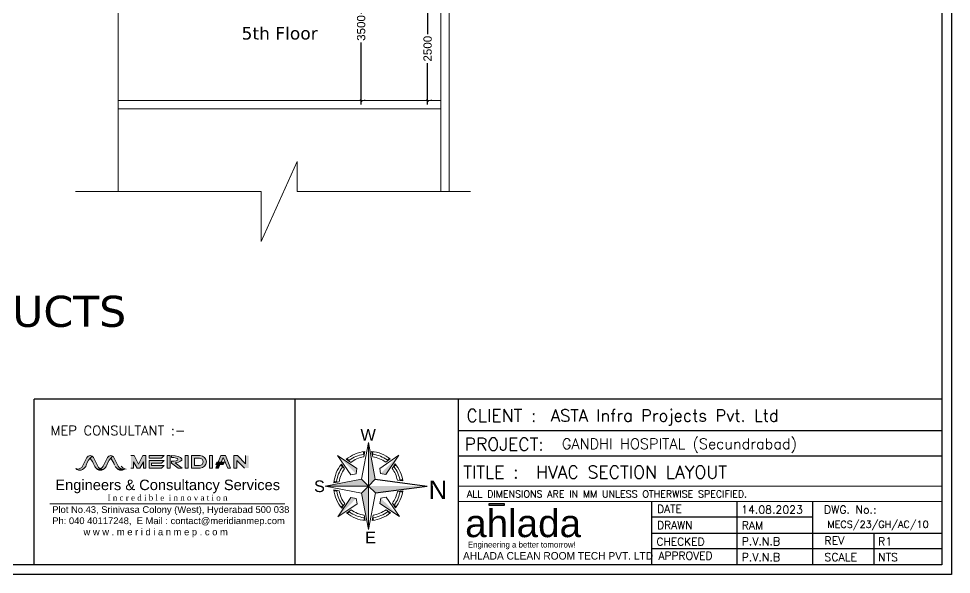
# Model space of a CAD drawing. Extents: x 3550807 to 4078732, y -628171 to -515859.
# Drawn here: x 4056221 to 4078732, y -551399 to -537979 of the extents above; entities that cross this region are included whole.
import ezdxf
from ezdxf.enums import TextEntityAlignment as Align

# ---------------------------------------------------------------- set-up
doc = ezdxf.new("R2010")
doc.units = 0
doc.header["$LTSCALE"] = 6
doc.header["$MEASUREMENT"] = 0
doc.linetypes.add('Hidden 2mm', pattern=[3, 2, -0.9999999999999999])
doc.layers.get('0').update_dxf_attribs({"linetype": 'CONTINUOUS'})
doc.layers.get('Defpoints').update_dxf_attribs({"linetype": 'CONTINUOUS'})
for name, color, linetype in [('AHU-N Ducting', 30, 'CONTINUOUS'), ('MEP_HVAC_TEXT', 7, 'CONTINUOUS'), ('TITLE', 7, 'CONTINUOUS')]:
    doc.layers.add(name, color=color, linetype=linetype)
for name, color, linetype, lineweight in [('FURNITURE WALL', 8, 'CONTINUOUS', 5), ('hatch', 252, 'CONTINUOUS', 9), ('MEP_HVAC_RA_DUCT', 1, 'CONTINUOUS', 9)]:
    doc.layers.add(name, color=color, linetype=linetype, lineweight=lineweight)
doc.styles.add('ARIAL', font='arial.ttf')
doc.styles.add('FS-ARIAL', font='arial.ttf')
doc.styles.add('IRFAN', font='romans.shx')
doc.styles.add('RAGHAV', font='majalla.ttf')
doc.styles.add('sudheer', font='romanc.shx')
doc.styles.add('VERDANA', font='verdana.ttf')
doc.dimstyles.new('TEXT', dxfattribs={"dimscale": 0, "dimtxt": 500, "dimasz": 100, "dimexe": 75, "dimexo": 100, "dimgap": 50, "dimtad": 0, "dimdec": 0, "dimzin": 0, "dimdsep": 46, "dimtxsty": 'ARIAL', "dimblk": 'OBLIQUE', "dimcen": 0.09, "dimdle": 100, "dimclrd": 256, "dimclre": 256, "dimclrt": 6, "dimadec": 0, "dimazin": 0, "dimtfac": 1, "dimtdec": 0, "dimtofl": 0, "dimtmove": 2, "dimatfit": 3, "dimfxl": 0, "dimfrac": 2, "dimtolj": 1, "dimtzin": 0, "dimarcsym": 0})

# ---------------------------------------------------------------- blocks, each defined once
blk = doc.blocks.new('_Oblique')
at = {"color": 0, "linetype": 'ByBlock', "lineweight": -2}
blk.add_line((-0.5, -0.5), (0.5, 0.5), dxfattribs=at)
blk = doc.blocks.new('*D162')
at = {"layer": 'Defpoints', "color": 0, "linetype": 'ByBlock', "transparency": 16777216}
for p in [(4066091.880919199, -537453.8148133053), (4066091.880919199, -539953.8148133053), (4066091.880919229, -539953.8148133053)]:
    blk.add_point(p, dxfattribs=at)
at = {"layer": 'MEP_HVAC_RA_DUCT', "linetype": 'ByBlock', "lineweight": -2, "transparency": 16777216}
for p, q in [((4066091.880919229, -537353.8148133053), (4066091.880919229, -538353.8148133052)), ((4066191.880919199, -537453.8148133053), (4066166.880919229, -537453.8148133053)), ((4066091.880919229, -540053.8148133053), (4066091.880919229, -539053.8148133052)), ((4066191.880919199, -539953.8148133053), (4066166.880919229, -539953.8148133053))]:
    blk.add_line(p, q, dxfattribs=at)
at = {"layer": 'MEP_HVAC_RA_DUCT', "linetype": 'ByBlock', "lineweight": -2, "transparency": 16777216, "xscale": 50, "yscale": 50, "zscale": 50}
for p, rotation in [((4066091.880919229, -537453.8148133053), 90), ((4066091.880919229, -539953.8148133053), 270)]:
    blk.add_blockref('_Oblique', p, dxfattribs=dict(at, rotation=rotation))
at = {"layer": 'MEP_HVAC_RA_DUCT', "color": 6, "linetype": 'ByBlock', "transparency": 16777216, "insert": (4066091.880919229, -538703.8148133053), "char_height": 200, "attachment_point": 5, "rotation": 90, "style": 'ARIAL'}
blk.add_mtext('\\A1;2500', dxfattribs=at)
blk = doc.blocks.new('*D165')
at = {"layer": 'Defpoints', "color": 0, "linetype": 'ByBlock', "transparency": 16777216}
for p in [(4064488.261919264, -536453.8148133053), (4064488.261919286, -536453.8148133053), (4064488.261919264, -539953.8148133053)]:
    blk.add_point(p, dxfattribs=at)
at = {"layer": 'MEP_HVAC_RA_DUCT', "linetype": 'ByBlock', "lineweight": -2, "transparency": 16777216}
for p, q in [((4064488.261919286, -536353.8148133053), (4064488.261919286, -537855.58834673)), ((4064588.261919264, -536453.8148133053), (4064563.261919286, -536453.8148133053)), ((4064488.261919286, -540053.8148133053), (4064488.261919286, -538552.0412798813)), ((4064588.261919264, -539953.8148133053), (4064563.261919286, -539953.8148133053))]:
    blk.add_line(p, q, dxfattribs=at)
at = {"layer": 'MEP_HVAC_RA_DUCT', "linetype": 'ByBlock', "lineweight": -2, "transparency": 16777216, "xscale": 50, "yscale": 50, "zscale": 50}
for p, rotation in [((4064488.261919286, -536453.8148133053), 90), ((4064488.261919286, -539953.8148133053), 270)]:
    blk.add_blockref('_Oblique', p, dxfattribs=dict(at, rotation=rotation))
at = {"layer": 'MEP_HVAC_RA_DUCT', "color": 6, "linetype": 'ByBlock', "transparency": 16777216, "insert": (4064488.261919286, -538203.8148133053), "char_height": 200, "attachment_point": 5, "rotation": 90, "style": 'ARIAL'}
blk.add_mtext('\\A1;3500', dxfattribs=at)
blk = doc.blocks.new('Logo')
h = blk.add_hatch(color=134)
h.dxf.hatch_style = 1
h.paths.add_polyline_path([(7.308639725975809, 6.258069192477706), (4.465298573544715, 6.258069192477706), (4.465298573544715, 5.928748429683765), (7.308639725975809, 5.928748429683765)])
at = {"color": 134}
blk.add_lwpolyline([(4.465298573544715, 6.258069192477706), (7.308639725975809, 6.258069192477706), (7.308639725975809, 5.928748429683765), (4.465298573544715, 5.928748429683765)], close=True, dxfattribs=at)
at = {"color": 134, "style": 'FS-ARIAL'}
blk.add_text('ahlada', height=5.161484117590589, dxfattribs=at).set_placement((0, 0))
at = {"color": 8, "style": 'RAGHAV'}
blk.add_text('Engineering a better tomorrow!', height=1.096885695377953, dxfattribs=at).set_placement((0.5166822813089311, -1.941864183998433))
blk = doc.blocks.new('A$C4A7C6C7E')
at = {"layer": 'TITLE', "color": 8, "lineweight": 5}
for p, q in [((-4206.891931593418, 4143.569956719874), (0, 26095.19339799881)), ((0, 26095.19339799881), (0, 0)), ((0, 0), (0, 26095.19339799881)), ((4143.569955229759, 4206.891930103302), (0, 26095.19339799881)), ((-6940.913493931294, 10517.96004921198), (-18592.01132357121, 18312.16509193182)), ((-10622.01104015112, 6780.608028173446), (-18592.01132357121, 18312.16509193182)), ((-2825.268928706646, 17518.88860762119), (-2233.914661407471, 20756.89094215631)), ((2559.266071021557, 17559.71980690956), (1918.874761462211, 20788.38175237179)), ((6780.608026683331, 10622.01103717088), (18312.16509193182, 18592.01132208109)), ((10517.96004772186, 6940.913493931294), (18312.16509193182, 18592.01132208109)), ((-14385.49175262451, 10389.95811492204), (-16256.95454627275, 13097.72213548422)), ((-10606.9225564599, 14226.27134621143), (-13342.75635033846, 16056.45506531)), ((10389.95811492204, 14385.49175113439), (13097.72213548422, 16256.95454478264)), ((14226.27134621143, 10606.9225564599), (16056.45506531, 13342.75635033846)), ((-7436.804530024528, 7324.86603707075), (-10622.01104015112, 6780.608028173446)), ((-7436.804530024528, 7324.86603707075), (-6940.913493931294, 10517.96004921198)), ((7324.866035580635, 7436.804530024528), (6780.608026683331, 10622.01103717088)), ((7324.866035580635, 7436.804530024528), (10517.96004772186, 6940.913493931294)), ((-4206.891931593418, 4143.569956719874), (-26095.19339799881, 0)), ((0, 0), (-26095.19339799881, 0)), ((-26095.19339799881, 0), (0, 0)), ((-4143.569958209991, -4206.891930103302), (-26095.19339799881, 0)), ((-17559.71980839968, 2559.266072511673), (-20788.38175386191, 1918.874762952327)), ((-4206.891931593418, 4143.569956719874), (0, 0)), ((0, 0), (-4206.891931593418, 4143.569956719874)), ((0, 0), (-4143.569958209991, -4206.891930103302)), ((-4143.569958209991, -4206.891930103302), (0, 0)), ((0, 0), (4143.569955229759, 4206.891930103302)), ((4143.569955229759, 4206.891930103302), (0, 0)), ((0, 0), (4206.891928613186, -4143.569956719874)), ((4206.891928613186, -4143.569956719874), (0, 0)), ((0, 0), (0, -26095.19339799881)), ((0, -26095.19339799881), (0, 0)), ((17393.81232410669, 3514.099511504173), (20645.9898635745, 3095.480373501778)), ((17393.81232410669, 3514.099511504173), (20645.9898635745, 3095.480373501778)), ((-17518.88860762119, -2825.268928706646), (-20756.89094215631, -2233.914661407471)), ((-4143.569958209991, -4206.891930103302), (0, -26095.19339799881)), ((4206.891928613186, -4143.569956719874), (0, -26095.19339799881)), ((17433.07092934847, -3311.806355416775), (20680.36240488291, -2856.835140287876)), ((17433.07092934847, -3311.806355416775), (20680.36240488291, -2856.835140287876)), ((17433.74369889498, -3310.314664244652), (20680.36240488291, -2856.835140287876)), ((-10517.96005070209, -6940.913493931294), (-18312.16509342193, -18592.01132357121)), ((-6780.608028173446, -10622.011038661), (-18312.16509342193, -18592.01132357121)), ((-14226.27134770155, -10606.9225564599), (-16056.45506531, -13342.75634884834)), ((-7324.866038560866, -7436.804528534413), (-10517.96005070209, -6940.913493931294)), ((-7324.866038560866, -7436.804528534413), (-6780.608028173446, -10622.011038661)), ((7436.804527044295, -7324.86603707075), (6940.913493931294, -10517.96004921198)), ((6940.913493931294, -10517.96004921198), (18592.01132208109, -18312.16509342193)), ((7436.804527044295, -7324.86603707075), (10622.01103717088, -6780.608026683331)), ((10622.01103717088, -6780.608026683331), (18592.01132208109, -18312.16509342193)), ((14385.49174964428, -10389.95811492204), (16256.95454478264, -13097.72213548422)), ((-10389.95811492204, -14385.49175113439), (-13097.72213548422, -16256.95454627275)), ((10606.9225564599, -14226.27134770155), (13342.75634884834, -16056.45506531)), ((-2559.266074001789, -17559.71980690956), (-1918.87476593256, -20788.38175237179)), ((2825.268928706646, -17518.88860762119), (2233.914658427238, -20756.8909406662))]:
    blk.add_line(p, q, dxfattribs=at)
at = {"layer": 'TITLE', "color": 5}
for p in [(4143.569955229759, 4206.891930103302), (4206.891928613186, -4143.569956719874)]:
    blk.add_line(p, (35289.04303461313, 0), dxfattribs=at)
at = {"layer": 'TITLE', "color": 8, "lineweight": 5}
for radius, start, end in [(20876.75492653439, 96.14268864793837, 129.7262482949075), (19310.99830704234, 99.16120499793921, 126.7077318310557), (17745.24168755422, 99.16120499793921, 126.7077318310557), (20876.75492653439, 51.14268861743448, 84.72624833369564), (17745.24168755422, 54.1612050822801, 81.70773185857391), (19310.99830704623, 54.1612050822801, 81.70773185857391), (20876.75492653439, 141.1426886174345, 174.7262482394833), (19310.99830703844, 144.1612050155898, 171.7077318585739), (19310.99830704631, 9.851360206625351, 36.70773183105571), (20876.75492653439, 8.526916737729403, 39.72624829490754), (17745.24168755422, 144.1612050155898, 171.7077318585739), (17745.24168755422, 11.42181301089634, 36.70773183105571), (20876.75492653439, 186.142688621411, 219.7262482949076), (19310.99830704666, 189.1612049847691, 216.7077318310557), (17745.24168755422, 189.1612049847691, 216.7077318310557), (17745.24168755422, 324.1612050155898, 349.2486835275301), (19310.99830704746, 324.1612050155898, 350.8143404501286), (20876.75492653439, 321.1426886174345, 352.1348021018367), (20876.75492653439, 231.1426886174345, 264.7262483336957), (19310.99830704712, 234.1612050822801, 261.7077318585739), (17745.24168755422, 234.1612050822801, 261.7077318585739), (20876.75492653439, 276.1426886479383, 309.7262482949075), (17745.24168755422, 279.1612049979392, 306.7077318310557), (19310.99830704516, 279.1612049979392, 306.7077318310557)]:
    blk.add_arc((0, 0), radius, start, end, dxfattribs=at)
for points in [[(0, 26095.19339799881), (4143.569955229759, 4206.891930103302), (0, 0)], [(-18592.01132357121, 18312.16509193182), (-6940.913493931294, 10517.96004921198), (-7436.804530024528, 7324.86603707075)], [(-3323.845799267292, 20610.45718491077), (-2233.914661407471, 20756.89094215631), (-2825.268928706646, 17518.88860762119)], [(3010.901261866093, 20658.49389135838), (1918.874761462211, 20788.38175237179), (2559.266071021557, 17559.71980690956)], [(18312.16509193182, 18592.01132208109), (10517.96004772186, 6940.913493931294), (7324.866035580635, 7436.804530024528)], [(13097.72213548422, 16256.95454478264), (12223.48013520241, 16924.10794198513), (10389.95811492204, 14385.49175113439)], [(-16256.95454627275, 13097.72213548422), (-16924.10794347524, 12223.48013520241), (-14385.49175262451, 10389.95811492204)], [(-13342.75635033846, 16056.45506531), (-12478.73242050409, 16736.7898195982), (-10606.9225564599, 14226.27134621143)], [(16056.45506531, 13342.75635033846), (16736.7898195982, 12478.73241901398), (14226.27134621143, 10606.9225564599)], [(-26095.19339799881, 0), (-4206.891931593418, 4143.569956719874), (0, 0)], [(-20658.49389284849, 3010.901263356209), (-20788.38175386191, 1918.874762952327), (-17559.71980839968, 2559.266072511673)], [(0, -26095.19339799881), (-4143.569958209991, -4206.891930103302), (0, 0)], [(20645.9898635745, 3095.480373501778), (20456.6875949502, 4166.872785985471), (17393.81232410669, 3514.099511504173)], [(-20610.45718491077, -3323.845797777176), (-20756.89094215631, -2233.914661407471), (-17518.88860762119, -2825.268928706646)], [(20680.36240488291, -2856.835140287876), (20503.05638164282, -3930.278024077415), (17433.07092934847, -3311.806355416775)], [(-18312.16509342193, -18592.01132357121), (-10517.96005070209, -6940.913493931294), (-7324.866038560866, -7436.804528534413)], [(-16056.45506531, -13342.75634884834), (-16736.78982108831, -12478.73242050409), (-14226.27134770155, -10606.9225564599)], [(18592.01132208109, -18312.16509342193), (6940.913493931294, -10517.96004921198), (7436.804527044295, -7324.86603707075)], [(16256.95454478264, -13097.72213548422), (16924.10794198513, -12223.48013520241), (14385.49174964428, -10389.95811492204)], [(-13097.72213548422, -16256.95454627275), (-12223.48013520241, -16924.10794347524), (-10389.95811492204, -14385.49175113439)], [(13342.75634884834, -16056.45506531), (12478.73241901398, -16736.7898195982), (10606.9225564599, -14226.27134770155)], [(-3010.901263356209, -20658.49389135838), (-1918.87476593256, -20788.38175237179), (-2559.266074001789, -17559.71980690956)], [(3323.845797777176, -20610.45718491077), (2233.914658427238, -20756.8909406662), (2825.268928706646, -17518.88860762119)]]:
    blk.add_solid(points, dxfattribs=at)
at = {"layer": 'TITLE', "color": 5}
blk.add_solid([(35289.04303461313, 0), (4206.891928613186, -4143.569956719874), (0, 0)], dxfattribs=at)
blk = doc.blocks.new('MECS')
at = {"layer": 'AHU-N Ducting', "lineweight": 0}
for color, points in [(160, [(0.5134121462452396, 0.9090535810691411, -0.255341921221145), (0.5145768996701445, 0.912287291370199, -0.0468472647748238), (0.5216573496010881, 0.9294547023055619, -0.02665404777678521), (0.5336342063745126, 0.9523017867876555, -0.06718534236502927), (0.5556565003610188, 0.9834757225398514, -0.02764109542235114), (0.5738745622465666, 1.003062886091293), (0.5766256133007953, 1.006020680794153, 0.1721363590096937), (0.5505140324168423, 1.011612092831704, 0.2473140975325933), (0.5199152673609156, 0.990002997602848), (0.4721895616269332, 0.8959762340672447, -0.01800133279279188), (0.4702329186293511, 0.8924425501871536, -0.03191826124391834), (0.4661593275680615, 0.8865579408482758, -0.10706332640321), (0.4578792062891825, 0.878103115775042, -0.06872213656596317), (0.4448145115283366, 0.8700396566532579, -0.1100815216467871), (0.4328884929311516, 0.8662964673627914, -0.04816773781383378), (0.4221518354338086, 0.8652597410154012, -0.2553419212163173), (0.4220358712937212, 0.8652596211915509, -0.1055217205861158), (0.4103804133107057, 0.8664834367568037, -0.05287384099968509), (0.3991274403419439, 0.8701487347559893, 0.05054860804395004), (0.4093426809361326, 0.8618595423592463, 0.158790178535047), (0.4483361824497781, 0.8512470793146013, 0.02557253404730241), (0.4549705379184891, 0.8519151542827459, 0.05690113489079723), (0.4703863626932994, 0.8580222609840502, 0.07612807459237678), (0.4928284065502248, 0.8754018488679505, 0.05635508372328296), (0.5070302214118503, 0.8948318576810209)]), (150, [(0.5738745622465666, 1.003062886091293), (0.5556565003610187, 0.9834757225398514, -0.08871706839118897), (0.5985678696283647, 0.909053581069051), (0.606061486380822, 0.89483185768066, 0.0908047400681244), (0.6258840872999482, 0.8691652436534564, 0.09462166198595127), (0.6465687088664405, 0.8652597410154012, 0.09762620718751959), (0.6678649370783271, 0.8694578930597028, -0.1798615287096714), (0.6391234390957357, 0.8959762340672447), (0.5913977333575124, 0.9900029976114196, 0.1368225701357831), (0.5768519750966852, 1.005880687949675, 0.004232813224522215)]), (160, [(0.7385117872205167, 0.909053581069051, -0.2553419212210821), (0.7396765406437975, 0.912287291370199, -0.0468472648161624), (0.7467569905745608, 0.9294547023055619, -0.02665404768152423), (0.7587338473479852, 0.9523017867876555, -0.0671853423456069), (0.7807561413347619, 0.9834757225398514, -0.02764109536567236), (0.7989742032197685, 1.003062886091293), (0.8017252542742679, 1.006020680794153, 0.1721363590409371), (0.7756136733902246, 1.011612092831704, 0.2473140974765815), (0.745014908334659, 0.990002997602848), (0.6972892026003155, 0.8959762340672447, -0.01800133322273754), (0.6953325596030944, 0.8924425501871536, -0.03191826041983521), (0.6912589685412633, 0.8865579408482758, -0.1070633264490691), (0.6829788472626551, 0.878103115775042, -0.06872213649297712), (0.6699141525020799, 0.8700396566532579, -0.1100815216296455), (0.6579881339048046, 0.8662964673627914, -0.04816773779806655), (0.6472514764075519, 0.8652597410154012, -0.255341921221943), (0.6471355122674645, 0.8652596211915509, -0.1055217205828826), (0.6354800542840878, 0.8664834367568037, -0.05287384108009963), (0.6242270813156874, 0.8701487347559893, 0.05054860803605635), (0.6344423219093345, 0.8618595423592463, 0.1587901785338139), (0.6734358234232507, 0.8512470793146013, 0.02557253404856175), (0.6800701788916007, 0.8519151542827459, 0.05690113471568389), (0.6954860036670426, 0.8580222609840502, 0.07612807450990046), (0.717928047523968, 0.8754018488679504, 0.05635508364208738), (0.7321298623846912, 0.8948318576810209)]), (150, [(0.7989742032197685, 1.003062886091293), (0.7807561413347619, 0.9834757225398514, -0.08282162458354263), (0.824217065318585, 0.9090771159288699), (0.8311611273545652, 0.89483185768066, 0.09080474013753037), (0.8509837282734207, 0.8691652436534564, 0.09462166197701749), (0.8716683498401837, 0.8652597410154012, 0.09762620721909913), (0.892964578051529, 0.8694578930597028, -0.1798615287170609), (0.8642230800689376, 0.8959762340672447), (0.8164973743309851, 0.9900029976114196, 0.1368225702393716), (0.8019516160670902, 1.005880687950846, 0.00423281322532398)]), (1, [(1.030236444528139, 0.9438043992806316), (1.071119814834754, 0.8756654487700585), (1.098384609470751, 0.8756654487700585), (1.139267979777095, 0.9438043992806316), (1.139267979777095, 0.8756654487700585), (1.166523559981414, 0.8756654487700585), (1.166523559981414, 1.011943349791295), (1.132454084726353, 1.011943349791295), (1.085966086906956, 0.9199812081284943), (1.037050339579422, 1.011943349791295), (1.002980864324091, 1.011943349791295), (1.002980864324091, 0.8756654487700585), (1.030236444528139, 0.8756654487700585)]), (251, [(1.200593035236746, 1.011943349791295), (1.200593035236746, 0.9846877695869755), (1.336870936257982, 0.9846877695869755), (1.364126516462392, 1.011943349791295)]), (251, [(1.200593035236746, 0.9574321893827462), (1.200593035236746, 0.8756654487700585), (1.336870936257982, 0.8756654487700585), (1.364126516462392, 0.9029210289742877), (1.227848615441156, 0.9029210289742877), (1.227848615441156, 0.930176609178517), (1.336870936257982, 0.930176609178517), (1.364126516462392, 0.9574321893827462)]), (251, [(1.398195991717182, 0.8756654487700585), (1.432265466973055, 0.8756654487700585), (1.432265466973055, 1.011943349791295), (1.398195991717182, 1.011943349791295)]), (251, [(1.629868423453673, 1.011943349791295), (1.59579894819807, 1.011943349791295), (1.59579894819807, 0.8756654487700585), (1.629868423453673, 0.8756654487700585)]), (251, [(1.895610330445043, 1.011943349791295), (1.861540855189982, 1.011943349791295), (1.861540855189982, 0.8756654487700585), (1.895610330445043, 0.8756654487700585)]), (251, [(2.011446546313153, 0.9132142722493442), (2.027431130986065, 0.9404698524534832), (1.94330759580249, 0.9404698524534832), (1.929679805700646, 0.9132142722493442)]), (251, [(2.011446546313153, 0.99036134481426), (2.063858128663246, 0.8756654487700585), (2.093213286926021, 0.8756654487700585), (2.038702126517292, 1.011943349791295), (1.984190966108743, 1.011943349791295), (1.955601567173546, 0.9404698524534832), (1.988648066588688, 0.9404698524534832)]), (251, [(2.161352237436324, 0.9589543396937112), (2.243118978049192, 0.8756654487700585), (2.290816243406638, 0.8756654487700585), (2.290816243406638, 1.011943349791295), (2.256746768151036, 1.011943349791295), (2.256746768151036, 0.9240548263224531), (2.168166132487245, 1.011943349791295), (2.127282762180992, 1.011943349791295), (2.127282762180992, 0.8756654487700585), (2.161352237436324, 0.8756654487700585)]), (160, [(0.6891611652876872, 0.8652597410154012, -0.0976262072296882), (0.6678649370783271, 0.869457893059793, -0.09762620719819004), (0.6465687088664405, 0.8652597410154012, -0.09462166198179703), (0.6258840872999482, 0.8691652436534564, 0.08724935658191231), (0.6523345167657667, 0.8526558393570214, 0.2544598487685659), (0.7121855603806347, 0.8701487347559893, -0.1060441435256532)]), (150, [(0.9142608062611598, 0.8652597410154012, -0.09762620721833866), (0.892964578051529, 0.8694578930597028, -0.09762620723901456), (0.8716683498401837, 0.8652597410154012, -0.0946216619631427), (0.85098372827315, 0.8691652436534564, 0.08724935651290638), (0.8774341577386077, 0.8526558393570214, 0.2544598487684722), (0.9372852013538366, 0.8701487347559893, -0.1060441435228971)]), (251, [(1.976193322036766, 0.9132142722493442), (1.944699335091728, 0.9132142722493442), (1.929679805700646, 0.8756654487700585), (1.95903496396306, 0.8756654487699682)])]:
    blk.add_hatch(color=color, dxfattribs=at).paths.add_polyline_path(points)
h = blk.add_hatch(color=251, dxfattribs=at)
edge = h.paths.add_edge_path()
edge.add_ellipse((1.445893257074899, 0.9710599794848609), major_axis=(-0.1158362158680351, 0), ratio=0.3529411764705883, start_angle=110.1798157566864, end_angle=270)
edge.add_line((1.445893257074899, 1.011943349791295), (1.445893257074899, 0.9915016646380779))
edge.add_ellipse((1.445893257074899, 0.9710599794848609), major_axis=(-0.07012065025681041, 0), ratio=0.2915216142222994, start_angle=90, end_angle=270, ccw=False)
edge.add_line((1.445893257074899, 0.9506182943317341), (1.445893257074899, 0.930176609178517))
edge.add_line((1.445893257074899, 0.930176609178517), (1.518865497210324, 0.8756654487699682))
edge.add_line((1.518865497210324, 0.8756654487700585), (1.561729472942829, 0.8756654487700585))
edge.add_line((1.561729472943099, 0.8756654487700585), (1.485852994268342, 0.9326862509446157))
h = blk.add_hatch(color=251, dxfattribs=at)
h.paths.add_polyline_path([(1.663937898709004, 0.8756654487700585), (1.759332429423987, 0.8756654487700586, 1.000000000016551), (1.759332429423987, 1.011943349791295), (1.663937898709004, 1.011943349791295)])
h.paths.add_polyline_path([(1.698007373964065, 0.9846877695869755), (1.751107687934599, 0.9846877695869753, -0.9999999999691073), (1.751107687934599, 0.9029210289742877), (1.698007373964065, 0.9029210289742877)], flags=16)
at = {"layer": 'AHU-N Ducting', "color": 160, "lineweight": 0}
for p, q in [((0.4721895616269332, 0.8959762340671544, -0.004746985392664118), (0.5199152673651564, 0.9900029976114196, -0.004746985392664118)), ((0.6972892026003155, 0.8959762340671544, -0.004746985392664118), (0.7450149083391703, 0.9900029976114196, -0.004746985392664118)), ((0.5070302214118503, 0.8948318576810209, -0.004746985392664118), (0.5134121462455102, 0.909053581069051, -0.004746985392664118)), ((0.7321298623846912, 0.8948318576810209, -0.004746985392664118), (0.7385117872186219, 0.909053581069051, -0.004746985392664118))]:
    blk.add_line(p, q, dxfattribs=at)
at = {"layer": 'AHU-N Ducting', "color": 150, "lineweight": 0}
for p, q in [((0.6391234390957357, 0.8959762340671544, -0.004746985392664118), (0.5913977333575124, 0.9900029976114196, -0.004746985392664118)), ((0.8642230800689376, 0.8959762340671544, -0.004746985392664118), (0.8164973743309851, 0.9900029976114196, -0.004746985392664118)), ((0.6060614863808219, 0.8948318576810209, -0.004746985392664118), (0.5985678696283647, 0.909053581069051, -0.004746985392664118))]:
    blk.add_line(p, q, dxfattribs=at)
at = {"layer": 'AHU-N Ducting', "color": 1, "lineweight": 0}
for p, q in [((1.002980864324091, 1.011943349791205, -0.004746985392664118), (1.037050339579422, 1.011943349791205, -0.004746985392664118)), ((1.030236444528139, 0.9438043992806316, -0.004746985392664118), (1.071119814834754, 0.8756654487700585, -0.004746985392664118)), ((1.030236444528139, 0.8756654487700585, -0.004746985392664118), (1.030236444528139, 0.9438043992806316, -0.004746985392664118)), ((1.030236444528139, 0.8756654487700585, -0.004746985392664118), (1.030236444528139, 0.9438043992806316, -0.004746985392664118)), ((1.037050339579422, 1.011943349791205, -0.004746985392664118), (1.085966086906956, 0.919981208128404, -0.004746985392664118)), ((1.132454084726353, 1.011943349791205, -0.004746985392664118), (1.085966086906956, 0.919981208128404, -0.004746985392664118)), ((1.139267979777095, 0.9438043992806316, -0.004746985392664118), (1.098384609470751, 0.8756654487700585, -0.004746985392664118)), ((1.166523559981414, 1.011943349791205, -0.004746985392664118), (1.132454084726353, 1.011943349791205, -0.004746985392664118)), ((1.134267582426063, 1.011943349791205, -0.004746985392664118), (1.161523162629841, 1.011943349791205, -0.004746985392664118)), ((1.139267979777095, 0.8756654487700585, -0.004746985392664118), (1.139267979777095, 0.9438043992806316, -0.004746985392664118)), ((1.139267979777095, 0.8756654487700585, -0.004746985392664118), (1.139267979777095, 0.9438043992806316, -0.004746985392664118)), ((1.166523559981414, 0.8756654487700585, -0.004746985392664118), (1.166523559981414, 1.011943349791205, -0.004746985392664118)), ((1.030236444528139, 0.8756654487700585, -0.004746985392664118), (1.002980864324091, 0.8756654487700585, -0.004746985392664118)), ((1.071119814834754, 0.8756654487700585, -0.004746985392664118), (1.098384609470751, 0.8756654487700585, -0.004746985392664118)), ((1.139267979777095, 0.8756654487700585, -0.004746985392664118), (1.166523559981414, 0.8756654487700585, -0.004746985392664118))]:
    blk.add_line(p, q, dxfattribs=at)
at = {"layer": 'AHU-N Ducting', "color": 251, "lineweight": 0}
for p, q in [((1.200593035236746, 1.011943349791205, -0.004746985392664118), (1.364126516462392, 1.011943349791205, -0.004746985392664118)), ((1.200593035236746, 0.9846877695869755, -0.004746985392664118), (1.200593035236746, 1.011943349791205, -0.004746985392664118)), ((1.200593035236746, 0.9846877695869755, -0.004746985392664118), (1.336870936257982, 0.9846877695869755, -0.004746985392664118)), ((1.200593035236746, 0.9574321893827462, -0.004746985392664118), (1.364126516462392, 0.9574321893827462, -0.004746985392664118)), ((1.200593035236746, 0.8756654487700585, -0.004746985392664118), (1.200593035236746, 0.9574321893827462, -0.004746985392664118)), ((1.227848615441156, 0.930176609178517, -0.004746985392664118), (1.336870936257982, 0.930176609178517, -0.004746985392664118)), ((1.227848615441156, 0.9029210289742877, -0.004746985392664118), (1.227848615441156, 0.930176609178517, -0.004746985392664118)), ((1.336870936257982, 0.9846877695869755, -0.004746985392664118), (1.364126516462392, 1.011943349791205, -0.004746985392664118)), ((1.336870936257982, 0.930176609178517, -0.004746985392664118), (1.364126516462392, 0.9574321893827462, -0.004746985392664118)), ((1.398195991717182, 1.011943349791205, -0.004746985392664118), (1.432265466973055, 1.011943349791205, -0.004746985392664118)), ((1.398195991717182, 1.011943349791205, -0.004746985392664118), (1.398195991717182, 0.8756654487700585, -0.004746985392664118)), ((1.432265466973055, 1.011943349791205, -0.004746985392664118), (1.432265466973055, 0.8756654487700585, -0.004746985392664118)), ((1.445893257074899, 1.011943349791205, -0.004746985392664118), (1.445893257074899, 0.9915016646380779, -0.004746985392664118)), ((1.445893257074899, 0.930176609178517, -0.004746985392664118), (1.445893257074899, 0.9506182943317341, -0.004746985392664118)), ((1.445893257074899, 0.930176609178517, -0.004746985392664118), (1.518865497210324, 0.8756654487700585, -0.004746985392664118)), ((1.485852994268342, 0.9326862509445254, -0.004746985392664118), (1.561729472943099, 0.8756654487700585, -0.004746985392664118)), ((1.59579894819807, 1.011943349791205, -0.004746985392664118), (1.629868423453673, 1.011943349791205, -0.004746985392664118)), ((1.59579894819807, 0.8756654487700585, -0.004746985392664118), (1.59579894819807, 1.011943349791205, -0.004746985392664118)), ((1.629868423453673, 1.011943349791205, -0.004746985392664118), (1.629868423453673, 0.8756654487700585, -0.004746985392664118)), ((1.663937898709004, 1.011943349791205, -0.004746985392664118), (1.759332429423987, 1.011943349791205, -0.004746985392664118)), ((1.663937898709004, 1.011943349791205, -0.004746985392664118), (1.663937898709004, 0.8756654487700585, -0.004746985392664118)), ((1.698007373964065, 0.9846877695869755, -0.004746985392664118), (1.751107687934599, 0.9846877695869755, -0.004746985392664118)), ((1.698007373964065, 0.9846877695869755, -0.004746985392664118), (1.698007373964065, 0.9029210289742877, -0.004746985392664118)), ((1.861540855189982, 1.011943349791205, -0.004746985392664118), (1.895610330445043, 1.011943349791205, -0.004746985392664118)), ((1.861540855189982, 0.8756654487700585, -0.004746985392664118), (1.861540855189982, 1.011943349791205, -0.004746985392664118)), ((1.895610330445043, 1.011943349791205, -0.004746985392664118), (1.895610330445043, 0.8756654487700585, -0.004746985392664118)), ((1.929679805700646, 0.913214272249254, -0.004746985392664118), (1.94330759580249, 0.9404698524534832, -0.004746985392664118)), ((2.027431130986065, 0.9404698524534832, -0.004746985392664118), (1.94330759580249, 0.9404698524534832, -0.004746985392664118)), ((1.955601567173546, 0.9404698524534832, -0.004746985392664118), (1.984190966108743, 1.011943349791205, -0.004746985392664118)), ((1.984190966108743, 1.011943349791205, -0.004746985392664118), (2.038702126517292, 1.011943349791205, -0.004746985392664118)), ((1.988648066588688, 0.9404698524534832, -0.004746985392664118), (2.011446546313153, 0.9903613448141697, -0.004746985392664118)), ((2.063858128663246, 0.8756654487700585, -0.004746985392664118), (2.011446546313153, 0.9903613448141697, -0.004746985392664118)), ((2.027431130986065, 0.9404698524534832, -0.004746985392664118), (2.011446546313153, 0.913214272249254, -0.004746985392664118)), ((2.093213286926021, 0.8756654487700585, -0.004746985392664118), (2.038702126517292, 1.011943349791205, -0.004746985392664118)), ((2.127282762180992, 1.011943349791205, -0.004746985392664118), (2.168166132487245, 1.011943349791205, -0.004746985392664118)), ((2.127282762180992, 0.8756654487700585, -0.004746985392664118), (2.127282762180992, 1.011943349791205, -0.004746985392664118)), ((2.243118978049192, 0.8756654487700585, -0.004746985392664118), (2.161352237436324, 0.9589543396937112, -0.004746985392664118)), ((2.161352237436324, 0.8756654487700585, -0.004746985392664118), (2.161352237436324, 0.9589543396937112, -0.004746985392664118)), ((2.168166132487245, 1.011943349791205, -0.004746985392664118), (2.256746768151036, 0.9240548263223628, -0.004746985392664118)), ((2.256746768151036, 0.9240548263223628, -0.004746985392664118), (2.256746768151036, 1.011943349791205, -0.004746985392664118)), ((1.200593035236746, 0.8756654487700585, -0.004746985392664118), (1.336870936257982, 0.8756654487700585, -0.004746985392664118)), ((1.227848615441156, 0.9029210289742877, -0.004746985392664118), (1.364126516462392, 0.9029210289742877, -0.004746985392664118)), ((1.336870936257982, 0.8756654487700585, -0.004746985392664118), (1.364126516462392, 0.9029210289742877, -0.004746985392664118)), ((1.398195991717182, 0.8756654487700585, -0.004746985392664118), (1.432265466973055, 0.8756654487700585, -0.004746985392664118)), ((1.518865497210324, 0.8756654487700585, -0.004746985392664118), (1.561729472943099, 0.8756654487700585, -0.004746985392664118)), ((1.59579894819807, 0.8756654487700585, -0.004746985392664118), (1.629868423453673, 0.8756654487700585, -0.004746985392664118)), ((1.663937898709004, 0.8756654487700585, -0.004746985392664118), (1.759332429423987, 0.8756654487700585, -0.004746985392664118)), ((1.698007373964065, 0.9029210289742877, -0.004746985392664118), (1.751107687934599, 0.9029210289742877, -0.004746985392664118)), ((1.861540855189982, 0.8756654487700585, -0.004746985392664118), (1.895610330445043, 0.8756654487700585, -0.004746985392664118)), ((2.011446546313153, 0.913214272249254, -0.004746985392664118), (1.929679805700646, 0.913214272249254, -0.004746985392664118)), ((1.929679805700646, 0.8756654487700585, -0.004746985392664118), (1.944699335091728, 0.913214272249254, -0.004746985392664118)), ((1.95903496396306, 0.8756654487700585, -0.004746985392664118), (1.929679805700646, 0.8756654487700585, -0.004746985392664118)), ((1.95903496396306, 0.8756654487700585, -0.004746985392664118), (1.976193322036766, 0.913214272249254, -0.004746985392664118)), ((2.063858128663246, 0.8756654487700585, -0.004746985392664118), (2.093213286926021, 0.8756654487700585, -0.004746985392664118)), ((2.127282762180992, 0.8756654487700585, -0.004746985392664118), (2.161352237436324, 0.8756654487700585, -0.004746985392664118))]:
    blk.add_line(p, q, dxfattribs=at)
at = {"layer": 'AHU-N Ducting', "color": 251, "lineweight": 0, "ltscale": 0.85}
blk.add_line((0.1165964656020151, 0.4833313661174543, -0.006142948281450891), (2.68551955399356, 0.4833313661174543, -0.006142948281450891), dxfattribs=at)
at = {"layer": 'AHU-N Ducting', "color": 160, "lineweight": 0}
for centre, radius, start, end in [((0.7417863587136924, 0.8286218616061071, -0.004746985392664118), 0.2421240227987888, 132.9373247437187, 160.5981108453346), ((0.5556565003610187, 0.9718616141967287, -0.004746985392664118), 0.04008173559447583, 90, 153.0887549731676), ((0.5556565003610187, 0.9718616141967287, -0.004746985392664118), 0.04008173559447583, 26.91124502665905, 90), ((0.9668859996868943, 0.8286218616061071, -0.004746985392664118), 0.2421240227987888, 132.9373247436885, 160.5981108453417), ((0.7807561413347619, 0.9718616141967287, -0.004746985392664118), 0.04008173559447583, 90, 153.0887549740909), ((0.7807561413347619, 0.9718616141967287, -0.004746985392664118), 0.04008173559447583, 26.9112450267741, 90), ((0.4451264544360147, 0.9163969157858594, -0.004746985392664118), 0.06522885516514892, 225.1547600332335, 282.2607170516237), ((0.4220358712937212, 0.9213740510237451, -0.004746985392664118), 0.05611442983226616, 245.9053689520779, 270.1184055559717), ((0.4221518354329064, 0.9213741708475954, -0.004746985392664118), 0.05611442983226616, 270, 333.0887549734891), ((0.4248646360879693, 0.9399832544318715, -0.004746985392664118), 0.0937541041238935, 291.3377566141106, 331.210451532663), ((0.6860544255190815, 0.9361233508373039, -0.004746985392664118), 0.09002142922125515, 207.3022954123794, 248.0018617736689), ((0.670226095409397, 0.9163969157858594, -0.004746985392664118), 0.06522885516514892, 225.1547600329532, 282.2607170509705), ((0.6471355122674645, 0.9213740510237451, -0.004746985392664118), 0.05611442983226616, 245.9053689516664, 270.1184055552347), ((0.6472514764061083, 0.9213741708475954, -0.004746985392664118), 0.05611442983226616, 270, 333.0887549734892), ((0.6661865462871954, 0.9163969157858594, -0.004746985392664118), 0.06522885516514892, 257.8079966377897, 314.8452399662061), ((0.6890452011507577, 0.9213740510237451, -0.004746985392664118), 0.05611442983226616, 245.9053689520779, 270.1184055559717), ((0.6499642770614419, 0.9399832544318715, -0.004746985392664118), 0.0937541041238935, 291.3377566141106, 331.2104515326365)]:
    blk.add_arc(centre, radius, start, end, dxfattribs=at)
at = {"layer": 'AHU-N Ducting', "color": 150, "lineweight": 0}
for centre, radius, start, end in [((0.3690451605166651, 0.8262944286522125, -0.004746985392664118), 0.2439871949649071, 19.82781570482793, 40.10717689340409), ((0.5794150909876963, 0.815966263139685, -0.004746985392664118), 0.2619115070846747, 20.82439840783155, 39.75939779118104), ((0.6464527447271652, 0.9213740510237451, -0.004746985392664118), 0.05611442983226616, 248.4970917656522, 270.1184055559715), ((0.6891611652900331, 0.9213741708475954, -0.004746985392664118), 0.05611442983226616, 206.9112450267169, 270), ((0.6891611652900331, 0.9213741708475954, -0.004746985392664118), 0.05611442983226616, 206.9112450267169, 270), ((0.6465687088664405, 0.9213741708475954, -0.004746985392664118), 0.05611442983226616, 270, 292.3036001438938), ((0.9111540664921931, 0.9361233508373039, -0.004746985392664118), 0.09002142922125515, 207.3022954123795, 248.0018617736689), ((0.8715523857009084, 0.9213740510237451, -0.004746985392664118), 0.05611442983226616, 248.4970917649847, 270.1184055553267), ((0.9142608062634155, 0.9213741708475954, -0.004746985392664118), 0.05611442983226616, 206.9112450265108, 270), ((0.8716683498392815, 0.9213741708475954, -0.004746985392664118), 0.05611442983226616, 270, 292.3036001446803), ((0.8912861872601268, 0.9163969157858594, -0.004746985392664118), 0.06522885516514892, 257.7392829491069, 314.8452399670468), ((0.9141448421242304, 0.9213740510237451, -0.004746985392664118), 0.05611442983226616, 245.9053689520778, 270.1184055558794), ((0.9496233245769173, 0.9248906590848106, -0.004746985392664118), 0.0599665343237634, 206.9112450265108, 270)]:
    blk.add_arc(centre, radius, start, end, dxfattribs=at)
at = {"layer": 'AHU-N Ducting', "color": 251, "lineweight": 0}
for centre, radius in [((1.751107687934599, 0.9438043992806316, -0.004746985392664118), 0.04088337030636534), ((1.759332429423987, 0.9438043992806316, -0.004746985392664118), 0.0681389505106089)]:
    blk.add_arc(centre, radius, 270, 90, dxfattribs=at)
for major_axis, ratio, start_param in [((-0.1158362158680351, 0), 0.3529411764705883, 1.923000554194905), ((-0.07012065025681041, 0), 0.2915216142222994, 1.570796326794897)]:
    blk.add_ellipse((1.445893257074899, 0.9710599794848609, -0.004746985392664118), major_axis=major_axis, ratio=ratio, start_param=start_param, end_param=4.71238898038469, dxfattribs=at)
at = {"layer": 'AHU-N Ducting', "color": 251, "lineweight": 0, "attachment_point": 1, "style": 'ARIAL'}
for s, insert, char_height, width in [('{\\C1;Engineers & Consultancy Services \\P}', (0.1749155116136762, 0.7493232539108021, -0.01458950216844587), 0.11475, 24.25437425909253), ('{\\C252;Plot No.43, Srinivasa Colony (West), Hyderabad 500 038\\PPh: 040 40117248,  E Mail : contact@meridianmep.com\\P            w w w . m e r i d i a n m e p . c o m }', (0.14136276644183, 0.4583226879356062, -0.006142948281450891), 0.07344, 2.63264250269352)]:
    blk.add_mtext(s, dxfattribs=dict(at, insert=insert, char_height=char_height, width=width))
at = {"layer": 'AHU-N Ducting', "color": 251, "lineweight": 0, "ltscale": 0.85, "insert": (1.402428089641869, 0.5507002547054753, -0.005528653453305802), "char_height": 0.0651762882177883, "attachment_point": 5, "line_spacing_factor": 0.6, "style": 'ARIAL'}
blk.add_mtext('{\\FBatang|c0;\\C5;I n c r e d i b l e  i n n o v a t i o n\\P}', dxfattribs=at)

msp = doc.modelspace()

# ---------------------------------------------------------------- linework, layer by layer
for p, q in [((4078500.658129205, -547166.7025408972), (4056594.093149696, -547166.7025408972)), ((4056594.093149696, -551166.7025408972), (4056594.093149696, -547166.7025408972)), ((4062893.209965247, -551166.7025408972), (4062893.209965247, -547166.7025408972)), ((4066839.025272817, -551166.7025408972), (4066839.025272817, -547166.7025408972)), ((4078500.658129209, -547930.658244097), (4066839.025272817, -547930.658244097)), ((4078500.658129209, -548541.8889490968), (4066839.025272817, -548541.8889490968)), ((4071503.213019985, -551166.7025408972), (4071503.213019985, -549637.4622227508)), ((4073565.286061687, -551166.7025408972), (4073565.286061687, -549637.4622227508)), ((4075385.166406687, -549637.4622227508), (4075385.166406687, -551166.7025408972)), ((4075385.166406687, -550019.8570932347), (4071503.213019985, -550019.8570932347)), ((4071503.213019985, -550402.2519637194), (4078500.658129209, -550402.2519637194)), ((4076869.536923413, -551166.7025408972), (4076869.536923402, -550402.2519637194)), ((4078500.658129209, -550784.477252311), (4071503.213019985, -550784.477252311))]:
    msp.add_line(p, q)
at = {"lineweight": 9, "extrusion": (0, 0, -1)}
for p, q in [((4078500.658129209, -549265.3524772918), (4066839.025272817, -549265.3524772918)), ((4078500.658129209, -549637.4622227508), (4066839.025272817, -549637.4622227508))]:
    msp.add_line(p, q, dxfattribs=at)
at = {"color": 7}
msp.add_line((4078500.658129209, -551166.7025408972), (4066839.025272817, -551166.7025408972), dxfattribs=at)
for points in [[(4078732.490549834, -519387.1143226366), (4078732.490549834, -551398.5349615149), (4033651.285366215, -551398.5349615149), (4033651.285366215, -519387.1143226366)], [(4078500.658129214, -519618.9467432536), (4078500.658129214, -551166.7025408972), (4033883.117786832, -551166.7025408972), (4033883.117786832, -519618.9467432536)]]:
    msp.add_lwpolyline(points, close=True)
at = {"layer": 'hatch', "color": 7}
msp.add_line((4078500.658129209, -547165.7470376404), (4078500.658129209, -551166.7025408972), dxfattribs=at)
at = {"layer": 'MEP_HVAC_RA_DUCT', "color": 8, "linetype": 'ByBlock'}
for p, q in [((4066409.740538274, -527353.8148133053), (4066409.740538274, -542153.8148133053)), ((4066609.740538274, -542153.8148133053), (4066609.740538274, -527353.8148133053)), ((4066409.740538274, -542153.8148133053), (4066609.740538274, -542153.8148133053))]:
    msp.add_line(p, q, dxfattribs=at)
for points in [[(4058621.118848147, -526650.1579548478), (4058621.118848147, -534204.3939918855), (4057897.010185347, -534204.3939918855), (4059827.030794751, -535072.6182349331), (4058621.118848147, -535072.6182349331), (4058621.118848147, -542153.8148133053)], [(4066409.740538274, -539953.8148133053), (4058621.118848147, -539953.8148133053)], [(4066409.740538274, -540153.8148133053), (4058621.118848147, -540153.8148133053)], [(4067126.142019945, -542153.8148133053), (4062942.539101202, -542153.8148133053), (4062942.539101202, -541429.7061505057), (4062074.314858154, -543359.7267599097), (4062074.314858154, -542153.8148133053), (4057592.808460922, -542153.8148133053)]]:
    msp.add_lwpolyline(points, dxfattribs=at)

# ---------------------------------------------------------------- block references
at = {"xscale": 129.2302339714208, "yscale": 129.2302339714208, "zscale": 129.2302339714208}
msp.add_blockref('Logo', (4066997.853947859, -550499.7592433813), dxfattribs=at)
at = {"layer": 'FURNITURE WALL', "linetype": 'Hidden 2mm', "xscale": 2206.000027674606, "yscale": 2206.000027674606, "zscale": 2206.000027674606}
msp.add_blockref('MECS', (4056719.76591731, -550764.0349148788, 13.55134407887904), dxfattribs=at)
at = {"layer": 'TITLE', "linetype": 'Continuous', "extrusion": (1.311955267013883e-09, -7.575469239961776e-09, 1), "xscale": 0.040152693707034, "yscale": 0.040152693707034, "zscale": 0.040152693707034}
msp.add_blockref('A$C4A7C6C7E', (4064662.98738877, -549265.1456128263, 0.009359522419712923), dxfattribs=at)

# ---------------------------------------------------------------- texts
at = {"lineweight": 9}
for s, height, style, p in [('CLIENT :', 305.6799097080928, 'IRFAN', (4067027.257906422, -547717.222040072)), ('ASTA Infra Projects Pvt. Ltd', 290.3959142226881, 'sudheer', (4069065.124840357, -547709.3154726431)), ('MEP CONSULTANT :-', 231.8189976944591, 'IRFAN', (4056992.1038004, -548041.2166517419, 13.547375558189)), ('PROJECT:', 305.6799097080928, 'IRFAN', (4066982.484996568, -548409.4423786323)), ('GANDHI HOSPITAL (Secundrabad)', 255.5484045159656, 'sudheer', (4069332.600088073, -548375.1447738095))]:
    msp.add_text(s, height=height, dxfattribs=dict(at, style=style)).set_placement(p)
at = {"lineweight": 9, "extrusion": (0, 0, -1), "style": 'IRFAN', "text_generation_flag": 2}
for s, height, p in [('TITLE :  HVAC SECTION LAYOUT', 305.6799097080928, (-4066950.73457808, -549083.2183284102)), ('ALL DIMENSIONS ARE IN MM UNLESS OTHERWISE SPECIFIED.', 167.4774872387097, (-4067040.946507836, -549544.9011700338))]:
    msp.add_text(s, height=height, dxfattribs=at).set_placement(p)
at = {"color": 64, "style": 'sudheer'}
for s, p in [('DATE', (4071929.033351657, -549817.7502145574)), ('DRAWN ', (4072124.169743748, -550211.0123659769)), ('CHECKED', (4072196.317667039, -550609.2065813297)), ('APPROVED', (4072315.587087657, -550950.0088951758))]:
    msp.add_text(s, height=188.7378686060429, dxfattribs=at).set_placement(p, align=Align.MIDDLE_CENTER)
at = {"color": 6, "style": 'sudheer'}
for s, p in [('14.08.2023', (4073659.21043977, -549932.0238742438)), ('RAM', (4073672.593055624, -550315.389864662)), ('P.V.N.B', (4073672.593055624, -550697.7847351447)), ('R1', (4076964.023365233, -550697.7847351483)), ('P.V.N.B', (4073672.593055624, -551080.0100237364)), ('NTS', (4076964.023365233, -551080.0100237364))]:
    msp.add_text(s, height=193.1446753341481, dxfattribs=at).set_placement(p)
at = {"color": 64, "style": 'sudheer'}
for s, p in [('DWG. No.:', (4075657.372222056, -549932.042358604)), ('REV', (4075670.05953483, -550680.9525627675)), ('SCALE', (4075670.05953483, -551077.68840266))]:
    msp.add_text(s, height=193.1446753341481, dxfattribs=at).set_placement(p)
at = {"color": 6, "style": 'sudheer'}
msp.add_text('MECS/23/GH/AC/10', height=170.694577938158, dxfattribs=at).set_placement((4076962.277153063, -550275.7391671241), align=Align.CENTER)
at = {"color": 134, "style": 'RAGHAV'}
msp.add_text('AHLADA CLEAN ROOM TECH PVT. LTD', height=183.7359957554358, dxfattribs=at).set_placement((4066946.422770436, -551043.217608138))
at = {"layer": 'MEP_HVAC_TEXT', "color": 8, "linetype": 'ByBlock', "insert": (4060116.003632764, -538182.2167659361, 8.658389560878277e-09), "char_height": 300, "width": 4792.06675474753, "attachment_point": 1, "rotation": 359.9931245972403, "style": 'VERDANA'}
msp.add_mtext('\\pi1484.85138;{\\C3;5th Floor}', dxfattribs=at)
at = {"layer": 'MEP_HVAC_TEXT', "color": 0, "linetype": 'ByBlock', "insert": (4051909.609856914, -544670.1941624123, 8.658389560878277e-09), "char_height": 750, "width": 11980.16688686883, "attachment_point": 1, "rotation": 359.9931245972403, "style": 'VERDANA'}
msp.add_mtext('{\\C8;RISER DUCTS}', dxfattribs=at)
at = {"layer": 'TITLE', "color": 7, "style": 'ARIAL'}
for s, height, p in [('W', 281.0877605754187, (4064471.213580173, -548170.7700284785, -3.702984188751496e-05)), ('S', 281.0877605754187, (4063350.103175993, -549411.418383067, -3.702984188751496e-05)), ('E', 281.0877605754262, (4064581.730276616, -550650.718371033, -3.702984188751496e-05))]:
    msp.add_text(s, height=height, dxfattribs=at).set_placement(p)
at = {"layer": 'TITLE', "color": 5, "style": 'ARIAL'}
msp.add_text('N', height=443.3408694013316, rotation=180, dxfattribs=at).set_placement((4066562.7021014, -549135.3102827999, -3.702984188751496e-05))

# ---------------------------------------------------------------- dimensions: what is measured, and where the dimension line sits
at = {"layer": 'MEP_HVAC_RA_DUCT', "linetype": 'ByBlock'}
for base, p1, p2, picture, middle in [((4064488.261919286, -536453.8148133053), (4064488.261919264, -539953.8148133053), (4064488.261919264, -536453.8148133053), '*D165', (4064488.261919286, -538203.8148133053)), ((4066091.880919229, -539953.8148133053), (4066091.880919199, -537453.8148133053), (4066091.880919199, -539953.8148133053), '*D162', (4066091.880919229, -538703.8148133053))]:
    dim = msp.add_linear_dim(base=base, p1=p1, p2=p2, angle=90, dimstyle='TEXT', override={"dimscale": 1, "dimtxt": 200, "dimasz": 50}, dxfattribs=at)
    dim.commit()
    dim.dimension.update_dxf_attribs({"geometry": picture, "text_midpoint": middle})

doc.saveas('drawing.dxf')
